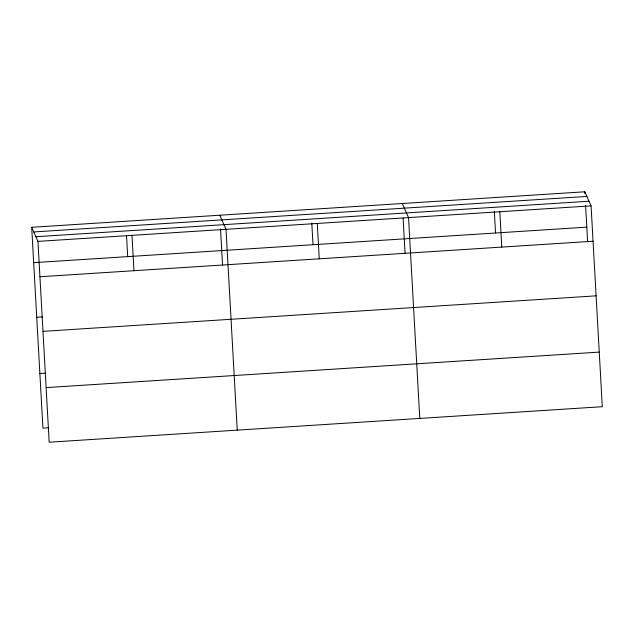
<?xml version="1.0" encoding="UTF-8"?>
<svg xmlns="http://www.w3.org/2000/svg" width="634" height="634" viewBox="0 0 634 634"><rect width="100%" height="100%" fill="white"/><g stroke="black" fill="none" stroke-linecap="round" stroke-linejoin="round"><path stroke-width="0.95" d="M31.7 227.297L584.817 191.785L591.07 205.876L602.3 406.703L49.183 442.215L37.953 241.388L31.7 227.297L42.93 428.124L48.802 427.744M33.761 231.949L586.886 196.437M35.884 236.736L589.01 201.224M37.953 241.388L591.07 205.876M33.673 262.658L586.799 227.146M39.926 276.749L593.052 241.237M36.732 317.262L42.605 316.881M42.977 331.352L596.103 295.84M39.879 373.521L45.751 373.141M46.123 387.612L599.249 352.1M402.289 203.506L408.542 217.597L419.771 418.424M219.76 215.219L226.013 229.318L237.243 430.145M584.817 191.785L584.928 193.75M585.594 205.535L587.615 241.768M499.806 211.732L501.787 247.094M494.322 211.391L495.534 233.003M403.113 218.239L405.086 253.489M317.277 223.453L319.251 258.815M311.793 223.113L313.006 244.724M220.529 228.969L222.558 265.21M131.983 235.349L133.956 270.71M126.554 235.991L127.711 256.619"/></g></svg>
